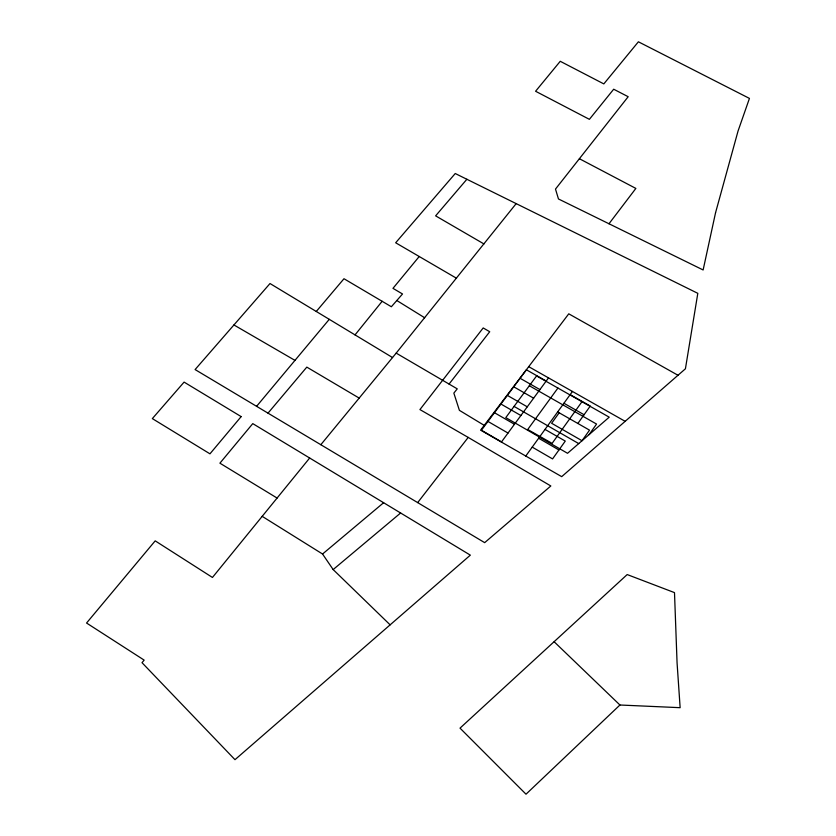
<?xml version="1.0" encoding="UTF-8"?>
<svg xmlns="http://www.w3.org/2000/svg" width="836" height="836" viewBox="0 0 836 836"><rect width="100%" height="100%" fill="white"/><g stroke="black" fill="none" stroke-linecap="round" stroke-linejoin="round"><path stroke-width="1.25" d="M589.098 434.615L596.559 424.061L529.324 385.741M577.843 423.465L590.268 406.045L570.162 394.634M581.981 401.708L552.105 443.373L527.725 429.505L557.925 388.05M525.771 456.038L572.451 391.457M559.179 412.796L551.624 423.267L582.034 440.729L589.526 430.143L557.664 411.918M501.401 442.056L548.52 377.882M608.984 223.766L635.862 188.424L579.379 158.715M417.676 502.603L468.202 437.416L550.83 485.967L484.671 542.648L195.091 369.564L270.007 283.529L392.533 357.547M449.068 384.069L489.718 331.735L483.198 327.942L419.933 409.577L468.202 437.416M320.825 444.71L396.18 353.116L516.178 203.618M355.028 334.891L382.146 301.294L391.363 306.749L402.524 293.979L392.972 288.347L419.223 256.506M277.092 498.057L219.91 463.175L252.775 423.622L470.344 555.146L234.989 759.673L142.016 662.687L144.147 660.106L86.557 623.029L155.193 540.861L212.448 577.457L309.665 458.023M256.589 406.317L329.269 319.331M268.011 413.141L306.812 367.119L359.177 398.093M316.269 311.473L343.983 278.733L382.146 301.294M678.006 375.27L568.762 313.824L480.606 430.132L561.698 476.645L685.415 368.801L697.809 293.331L466.875 179.27L435.619 215.855L483.95 243.945M619.936 705.009L526.011 794.2L460.019 728.135L627.188 574.562L674.495 592.62L677.066 662.812L680.138 707.684L619.936 705.009L554.174 641.776M262.201 516.355L322.55 554.017L383.62 502.718M322.55 554.017L333.156 569.567L400.622 512.99M466.875 179.27L455.244 173.512L395.668 242.774L456.529 278.263M528.707 366.659L625.161 421.334M546.201 381.038L526.387 369.784L481.442 430.226L501.506 441.91M520.076 378.269L539.931 389.586M563.924 403.255L584.071 414.729M513.732 386.807L533.619 398.176M507.347 395.386L527.265 406.818M514.067 406.411L578.731 443.592M500.921 404.028L520.891 415.523M545.02 429.411L565.282 441.084L552.565 458.912L532.229 447.114M494.463 412.712L514.464 424.27M538.645 438.242L558.939 449.967M487.973 421.438L508.006 433.058M233.934 324.964L294.972 360.379M396.18 353.116L457.25 388.855L453.844 393.108L459.392 410.33L484.222 425.367M396.818 300.511L424.678 317.764M333.156 569.567L390.13 624.847M715.553 212.731L703.128 269.965L558.469 198.968L555.491 189.082L628.181 96.715L613.687 89.222L589.39 119.339L535.583 91.26L560.245 61.289L603.822 83.903L638.39 41.8L749.443 98.408L738.063 130.98L715.553 212.731M536.576 375.928L505.79 417.613L567.539 453.29L609.225 417.174L536.576 375.928M241.165 416.61L209.961 453.833L152.34 418.606L184.087 382.104L241.165 416.61"/></g></svg>
